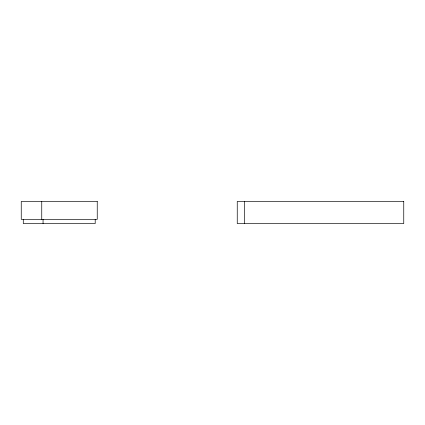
<?xml version="1.0" encoding="UTF-8"?>
<svg xmlns="http://www.w3.org/2000/svg" width="425" height="425" viewBox="0 0 425 425"><rect width="100%" height="100%" fill="white"/><g stroke="black" fill="none" stroke-linecap="round" stroke-linejoin="round"><path stroke-width="0.64" d="M244.673 201.445L244.673 223.555M95.205 219.337L95.205 223.555L23.285 223.555L23.285 219.337M43.058 219.337L43.058 223.555M41.746 201.445L41.746 219.337M97.24 201.445L21.25 201.445L21.25 219.337L97.24 219.337L97.24 201.445M403.75 201.445L237.251 201.445L237.251 223.555L403.75 223.555L403.75 201.445"/></g></svg>
